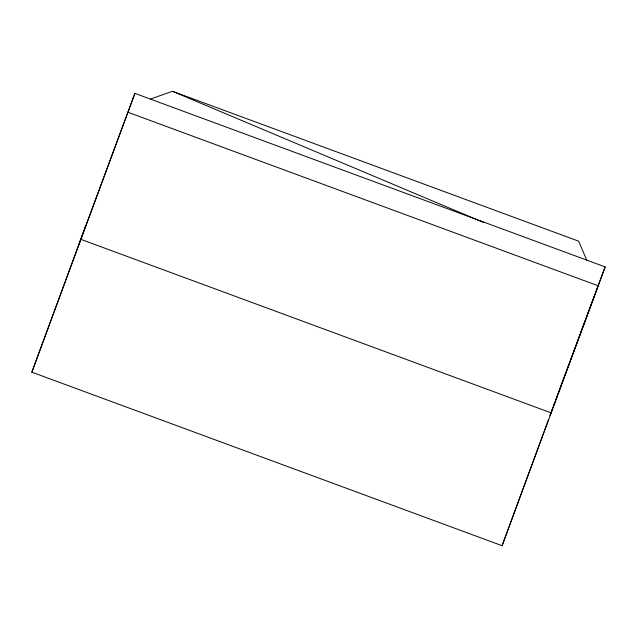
<?xml version="1.0" encoding="UTF-8"?>
<svg xmlns="http://www.w3.org/2000/svg" width="637" height="637" viewBox="0 0 637 637"><rect width="100%" height="100%" fill="white"/><g stroke="black" fill="none" stroke-linecap="round" stroke-linejoin="round"><path stroke-width="0.96" d="M78.646 244.99L134.909 93.376L605.15 266.903L502.091 545.702L31.85 372.175L85.597 226.103M31.85 372.175L134.909 93.376M502.091 545.702L544.102 431.512M544.786 429.657L548.545 419.441M550.209 414.918L554.843 402.321M555.838 399.622L605.15 266.903M549.922 415.73L552.335 409.233M553.712 405.522L557.51 395.314M558.195 393.451L598.199 285.79L127.957 112.271M150.428 99.069L172.484 91.298L578.611 241.168L586.725 260.063M81.162 239.456L551.403 412.975M172.484 91.298L483.65 222.496"/></g></svg>
